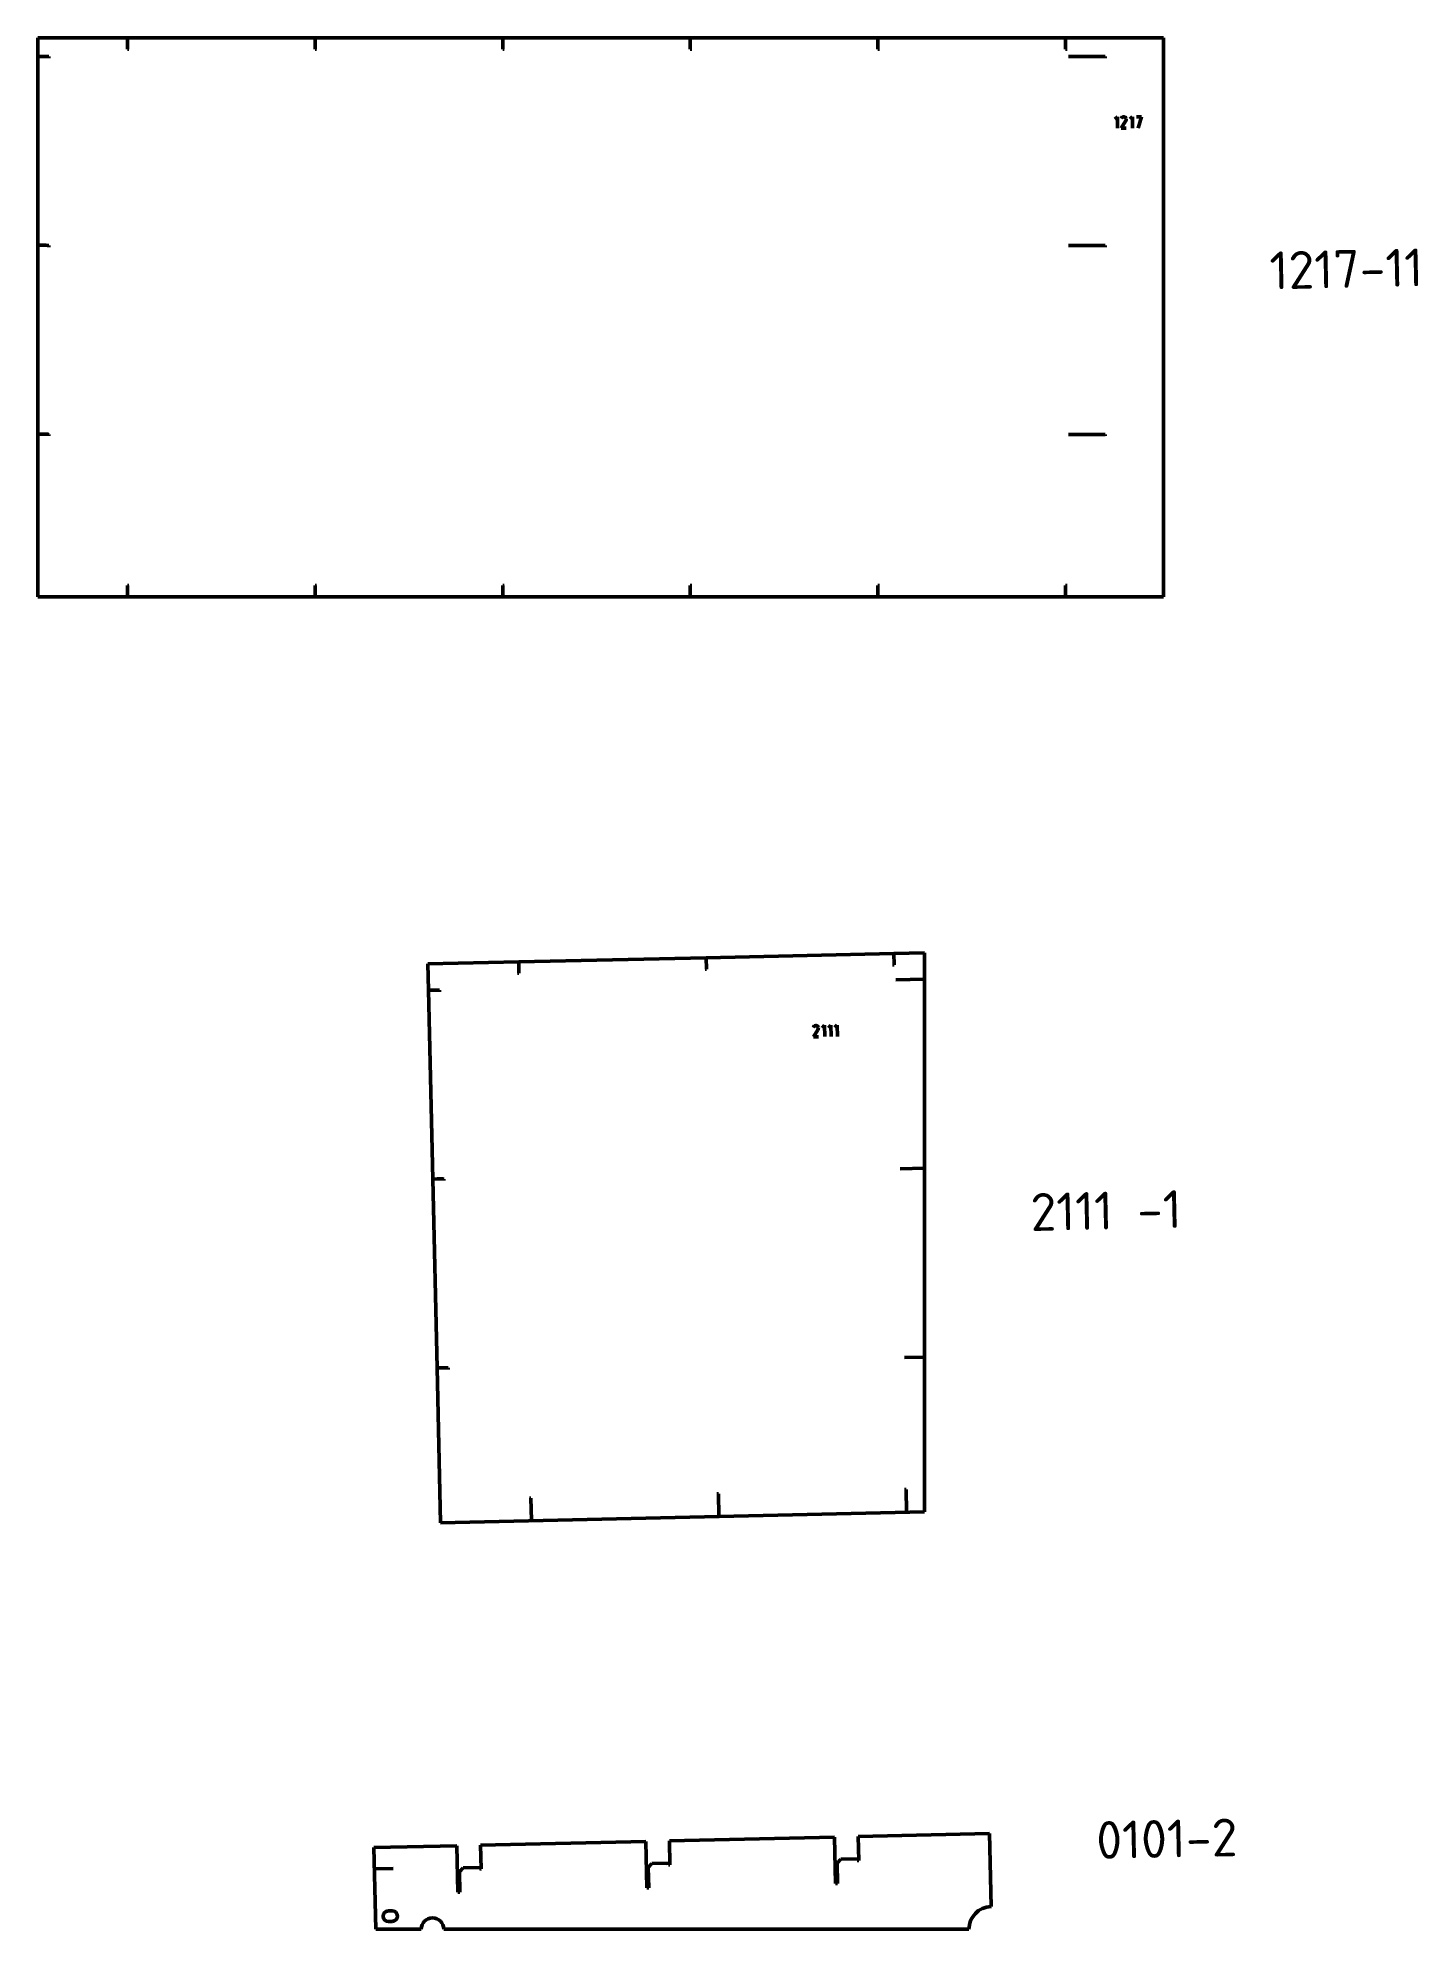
# Model space of a CAD drawing. Header units: millimetres. Extents: x 854 to 4508, y 4311 to 9319.
import ezdxf

# ---------------------------------------------------------------- set-up
doc = ezdxf.new("R2010")
doc.units = ezdxf.units.MM
doc.layers.add('Видимый контур (ISO)', color=7, linetype='Continuous', lineweight=50)
doc.layers.add('Обозначение (ISO)', color=7, linetype='Continuous', lineweight=25)
doc.styles.add('Стиль текста72', font='isocpeur.ttf')

msp = doc.modelspace()

# ---------------------------------------------------------------- linework, layer by layer
at = {"layer": 'Видимый контур (ISO)'}
for p, q in [((854, 9270.2), (854, 9319.2)), ((854, 9319.2), (1091.2, 9319.2)), ((1091.2, 9319.2), (1587.8, 9319.2)), ((1587.8, 9319.2), (2084.5, 9319.2)), ((2084.5, 9319.2), (2581.2, 9319.2)), ((2581.2, 9319.2), (3077.8, 9319.2)), ((3077.8, 9319.2), (3574.5, 9319.2)), ((3574.5, 9319.2), (3834, 9319.2)), ((3834, 9319.2), (3834, 7839.2)), ((854, 8770), (854, 9270.2)), ((854, 8269.9), (854, 8770)), ((854, 7839.2), (854, 8269.9)), ((3834, 7839.2), (854, 7839.2)), ((1886.4, 6866.7), (2127, 6872.1)), ((1888, 6797.2), (1886.4, 6866.7)), ((2127, 6872.1), (2623.6, 6883.4)), ((2623.6, 6883.4), (3120.1, 6894.7)), ((3120.1, 6894.7), (3201.1, 6896.5)), ((3201.1, 6896.5), (3201.1, 6826.4)), ((3201.1, 6826.4), (3201.1, 6326.1)), ((1899.4, 6297.2), (1888, 6797.2)), ((3201.1, 6326.1), (3201.1, 5825.8)), ((1910.7, 5797.2), (1899.4, 6297.2)), ((3201.1, 5825.8), (3201.1, 5416.1)), ((1920, 5387.1), (1910.7, 5797.2)), ((3201.1, 5416.1), (1920, 5387.1)), ((3025.5, 4555.9), (3372.9, 4563.8)), ((3372.9, 4563.8), (3377.3, 4370.8)), ((1743.7, 4526.9), (1963.3, 4531.8)), ((1748.6, 4310.8), (1743.7, 4526.9)), ((1963.3, 4531.8), (1966.1, 4408.8)), ((2025.8, 4533.3), (2463.2, 4543.2)), ((2025.8, 4533.3), (2027.2, 4470.2)), ((2463.2, 4543.2), (2466, 4420.2)), ((2525.7, 4544.6), (2963.1, 4554.5)), ((2525.7, 4544.6), (2527.1, 4481.6)), ((2963.1, 4554.5), (2965.8, 4431.5)), ((3025.5, 4555.9), (3027, 4492.9)), ((1969.9, 4462.9), (1979.6, 4473.2)), ((1971.1, 4408.9), (1969.9, 4462.9)), ((1979.6, 4473.2), (2023.1, 4474.1)), ((2023.2, 4470.1), (2023.1, 4474.1)), ((2027.2, 4470.2), (2023.2, 4470.1)), ((2469.7, 4474.3), (2479.5, 4484.5)), ((2471, 4420.3), (2469.7, 4474.3)), ((2479.5, 4484.5), (2523, 4485.5)), ((2523.1, 4481.5), (2523, 4485.5)), ((2527.1, 4481.6), (2523.1, 4481.5)), ((2969.6, 4485.6), (2979.4, 4495.8)), ((2970.8, 4431.6), (2969.6, 4485.6)), ((2979.4, 4495.8), (3022.9, 4496.8)), ((3023, 4492.8), (3022.9, 4496.8)), ((3027, 4492.9), (3023, 4492.8)), ((1966.1, 4408.8), (1971.1, 4408.9)), ((2466, 4420.2), (2471, 4420.3)), ((2965.8, 4431.5), (2970.8, 4431.6)), ((1781.6, 4359.2), (1791.6, 4359.4)), ((1868.7, 4310.8), (1748.6, 4310.8)), ((1792.2, 4331.4), (1782.2, 4331.2)), ((3318.7, 4310.8), (1928.7, 4310.8))]:
    msp.add_line(p, q, dxfattribs=at)
at = {"layer": 'Видимый контур (ISO)', "color": 5}
for p, q in [((1091.2, 9319.2), (1091.2, 9289.2)), ((1587.8, 9319.2), (1587.8, 9289.2)), ((2084.5, 9319.2), (2084.5, 9289.2)), ((2581.2, 9319.2), (2581.2, 9289.2)), ((3077.8, 9319.2), (3077.8, 9289.2)), ((3574.5, 9319.2), (3574.5, 9289.2)), ((883.5, 9269.5), (883.5, 9265.5)), ((1095.2, 9289.2), (1091.2, 9289.2)), ((1591.8, 9289.2), (1587.8, 9289.2)), ((2088.5, 9289.2), (2084.5, 9289.2)), ((2585.2, 9289.2), (2581.2, 9289.2)), ((3081.8, 9289.2), (3077.8, 9289.2)), ((3578.5, 9289.2), (3574.5, 9289.2)), ((3582, 9269.5), (3679, 9269.5)), ((3679, 9269.5), (3679, 9265.5)), ((3705.3, 9103.5), (3711.9, 9110.1)), ((3711.9, 9110.1), (3711.9, 9080.1)), ((3721.9, 9080.1), (3733.6, 9098.5)), ((3735.3, 9080.1), (3721.9, 9080.1)), ((3745.3, 9103.5), (3751.9, 9110.1)), ((3751.9, 9110.1), (3751.9, 9080.1)), ((3775.3, 9110.1), (3761.9, 9110.1)), ((3766.9, 9080.1), (3775.3, 9110.1)), ((883.5, 8769.3), (883.5, 8765.3)), ((3582, 8769.3), (3679, 8769.3)), ((3679, 8769.3), (3679, 8765.3)), ((883.5, 8269.2), (883.5, 8265.2)), ((3582, 8269.2), (3679, 8269.2)), ((3679, 8269.2), (3679, 8265.2)), ((1095.2, 7869.2), (1091.2, 7869.2)), ((1091.2, 7869.2), (1091.2, 7839.9)), ((1591.8, 7869.2), (1587.8, 7869.2)), ((1587.8, 7869.2), (1587.8, 7839.9)), ((2088.5, 7869.2), (2084.5, 7869.2)), ((2084.5, 7869.2), (2084.5, 7839.9)), ((2585.2, 7869.2), (2581.2, 7869.2)), ((2581.2, 7869.2), (2581.2, 7839.9)), ((3081.8, 7869.2), (3077.8, 7869.2)), ((3077.8, 7869.2), (3077.8, 7839.9)), ((3578.5, 7869.2), (3574.5, 7869.2)), ((3574.5, 7869.2), (3574.5, 7839.9)), ((2127.7, 6842.2), (2127, 6872.1)), ((2624.3, 6853.4), (2623.6, 6883.4)), ((3120.8, 6864.7), (3116.8, 6864.6)), ((3120.8, 6864.7), (3120.1, 6894.7)), ((2127.7, 6842.2), (2123.7, 6842.1)), ((2624.3, 6853.4), (2620.3, 6853.3)), ((3125.2, 6824.6), (3201.1, 6826.4)), ((1917.5, 6797.2), (1917.6, 6793.2)), ((2907.3, 6673.6), (2918.6, 6692.2)), ((2920.7, 6673.9), (2907.3, 6673.6)), ((2930.1, 6697.5), (2936.6, 6704.3)), ((2936.6, 6704.3), (2937.3, 6674.3)), ((2946.8, 6697.9), (2953.3, 6704.7)), ((2953.3, 6704.7), (2954, 6674.7)), ((2963.5, 6698.2), (2970, 6705.1)), ((2970, 6705.1), (2970.7, 6675.1)), ((3136.6, 6324.6), (3201.1, 6326.1)), ((1928.9, 6297.2), (1929, 6293.2)), ((3147.9, 5824.6), (3201.1, 5825.8)), ((1940.2, 5797.2), (1940.3, 5793.2)), ((2655.8, 5463.8), (2651.8, 5463.7)), ((2657.1, 5405.2), (2655.8, 5463.8)), ((3152.3, 5475), (3148.3, 5475)), ((3153.7, 5416.4), (3152.3, 5475)), ((2159.3, 5452.5), (2155.3, 5452.4)), ((2160.6, 5393.9), (2159.3, 5452.5)), ((1745, 4470.4), (1795, 4471.5))]:
    msp.add_line(p, q, dxfattribs=at)
for centre, radius, start, end in [((3728.6, 9103.2), 6.95, 16.4047, 163.5953), ((3726.3, 9103.8), 9.07, 323.6911, 8.2364), ((2913.5, 6696.8), 6.95, 17.7047, 164.8953), ((2911.2, 6697.4), 9.07, 324.9911, 9.5364)]:
    msp.add_arc(centre, radius, start, end, dxfattribs=at)
at = {"layer": 'Видимый контур (ISO)'}
for centre, radius, start, end in [((1781.9, 4345.2), 14, 91.2993, 271.2993), ((1791.9, 4345.4), 14, 271.2993, 91.2993), ((3378.7, 4310.8), 60, 91.2993, 180), ((1898.7, 4310.8), 30, 0, 180)]:
    msp.add_arc(centre, radius, start, end, dxfattribs=at)
at = {"layer": 'Видимый контур (ISO)', "color": 5}
for centre, major_axis in [((853.5, 9269.5), (-30, 0)), ((853.5, 8769.3), (-30, 0)), ((853.5, 8269.2), (-30, 0)), ((1887.5, 6796.6), (-30, -0.7)), ((1898.9, 6296.6), (-30, -0.7)), ((1910.2, 5796.6), (-30, -0.7))]:
    msp.add_ellipse(centre, major_axis=major_axis, ratio=0.022676, start_param=3.141593, end_param=4.695722, dxfattribs=at)

# ---------------------------------------------------------------- texts
at = {"layer": 'Обозначение (ISO)', "char_height": 100, "attachment_point": 7, "rotation": 1.2307, "style": 'Стиль текста72'}
for s, insert in [('1217-11', (4115.7, 8653)), ('2111 -1', (3482.8, 6159.5)), ('0101-2', (3656.9, 4496.4))]:
    msp.add_mtext(s, dxfattribs=dict(at, insert=insert))

doc.saveas('drawing.dxf')
